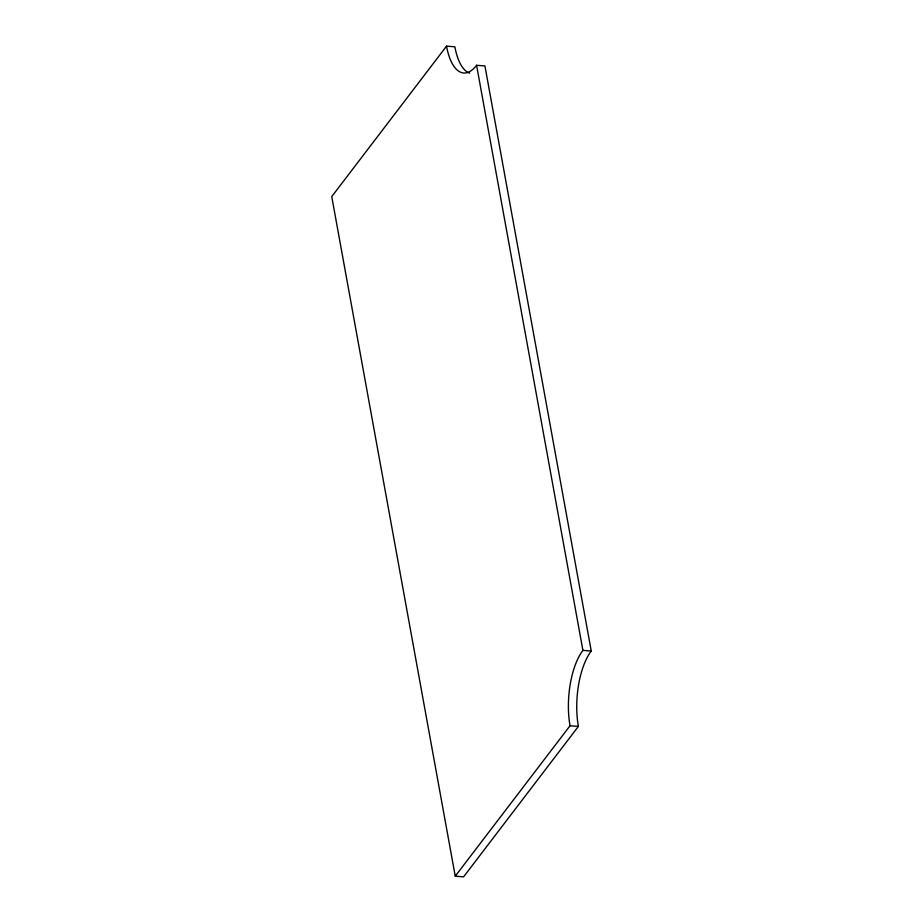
<?xml version="1.0" encoding="UTF-8"?>
<svg xmlns="http://www.w3.org/2000/svg" width="923" height="923" viewBox="0 0 923 923"><rect width="100%" height="100%" fill="white"/><g stroke="black" fill="none" stroke-linecap="round" stroke-linejoin="round"><path stroke-width="1.38" d="M446.536 46.15L331.749 196.599L455.247 876.192L463.588 876.85L578.386 726.401A55.138 22.775 -85.5 0 1 591.251 651.027L484.921 65.948L476.58 65.291A55.138 22.775 -85.5 0 1 446.536 46.15L454.877 46.808A55.138 22.775 -85.5 0 0 469.657 73.159M455.247 876.192L570.045 725.743A55.138 22.775 -85.5 0 1 582.909 650.369L476.58 65.291M582.909 650.369L591.251 651.027M570.045 725.743L578.386 726.401"/></g></svg>
